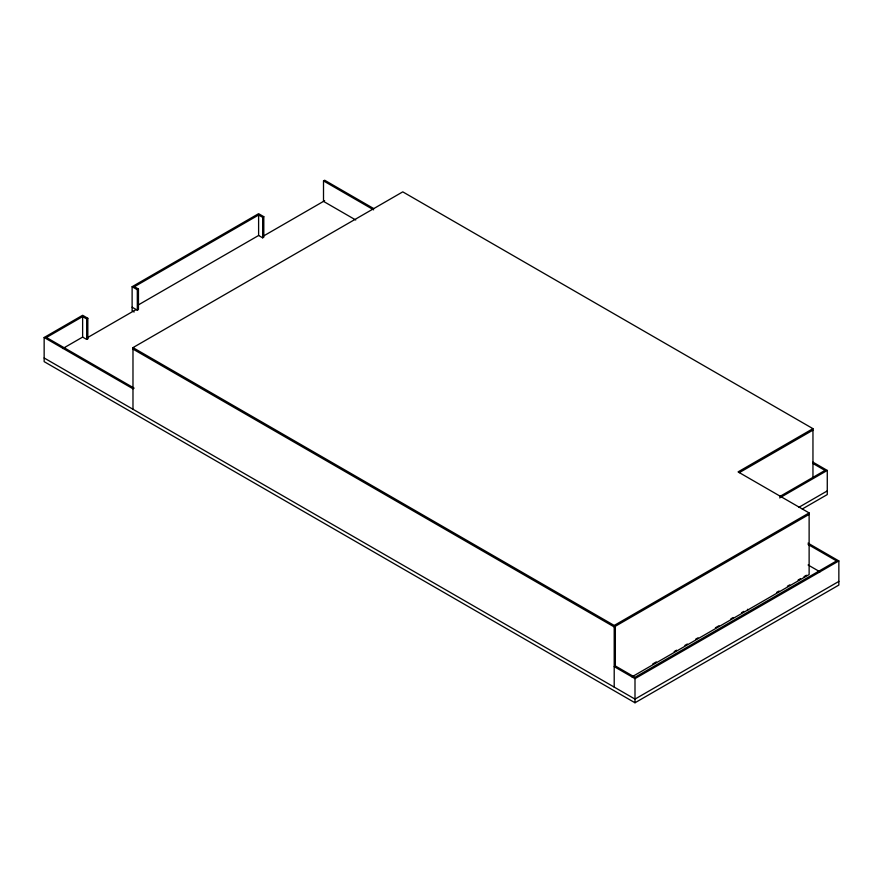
<?xml version="1.0" encoding="UTF-8"?>
<svg xmlns="http://www.w3.org/2000/svg" width="883" height="883" viewBox="0 0 883 883"><rect width="100%" height="100%" fill="white"/><g stroke="black" fill="none" stroke-linecap="round" stroke-linejoin="round"><path stroke-width="1.32" d="M808.022 543.133L838.85 560.926L838.85 585.076L634.998 702.769L44.15 361.644L44.15 337.494L82.627 315.286L87.825 318.288L87.825 338.774L86.677 339.425L82.627 337.085L62.781 348.542M134.139 312.019L132.119 310.849L132.119 286.71L258.609 213.686L263.807 216.688L263.807 237.174L262.659 237.825L258.609 235.485L137.98 305.132M87.825 318.288L86.677 318.951L82.627 316.6L46.435 337.494L134.117 388.123L132.98 388.774L44.15 337.494M263.807 216.688L262.659 217.339L258.609 214.999L134.404 286.71L138.454 289.05L138.454 309.536L137.318 310.198L132.119 307.196M355.739 219.988L323.509 201.379L323.509 180.894L324.646 180.231L373.597 208.498M132.119 286.71L137.318 289.712L138.454 289.05M136.17 309.536L86.677 338.112L87.825 338.774M263.851 235.816L324.646 200.717M132.98 409.259L132.98 347.615L402.769 191.854L812.956 428.663L812.956 478.001M134.117 348.421L132.98 349.083L614.204 626.919L809.126 514.381M812.956 428.663L738.078 471.897L809.126 512.924L809.126 574.568L631.952 676.853M739.27 472.67L812.956 430.131M779.766 496.533L824.987 470.429L813.044 463.531M779.667 497.913L827.272 470.429L827.272 494.568L802.283 508.994M798.718 507.394L827.272 490.915M132.98 347.615L614.204 625.451L809.126 512.924M808.111 544.502L836.565 560.926L634.998 677.305L615.352 665.959L614.204 666.621L634.998 678.619L838.85 560.926M652.736 663.972L656.312 661.908M674.193 651.588L676.577 650.208M684.932 645.396L687.316 644.016M695.661 639.193L698.045 637.824M715.407 627.791L718.972 625.738M730.826 618.895L733.199 617.526M741.499 612.725L743.872 611.356M776.709 592.405L779.093 591.025M787.404 586.224L789.777 584.855M798.1 580.054L800.473 578.685M804.038 576.621L806.422 575.252M838.85 581.411L634.998 699.104L44.15 357.979M812.945 462.151L827.272 470.429M323.509 180.894L373.652 209.845M808.111 564.988L819.965 571.831M747.437 609.303L748.188 609.745M634.998 678.619L634.998 702.769M615.352 626.257L615.352 665.959M614.204 625.451L614.204 687.095M262.659 217.339L262.659 237.825M258.609 214.999L258.609 235.485M137.318 289.712L137.318 310.198M86.677 318.951L86.677 339.425M82.627 316.6L82.627 337.085"/></g></svg>
